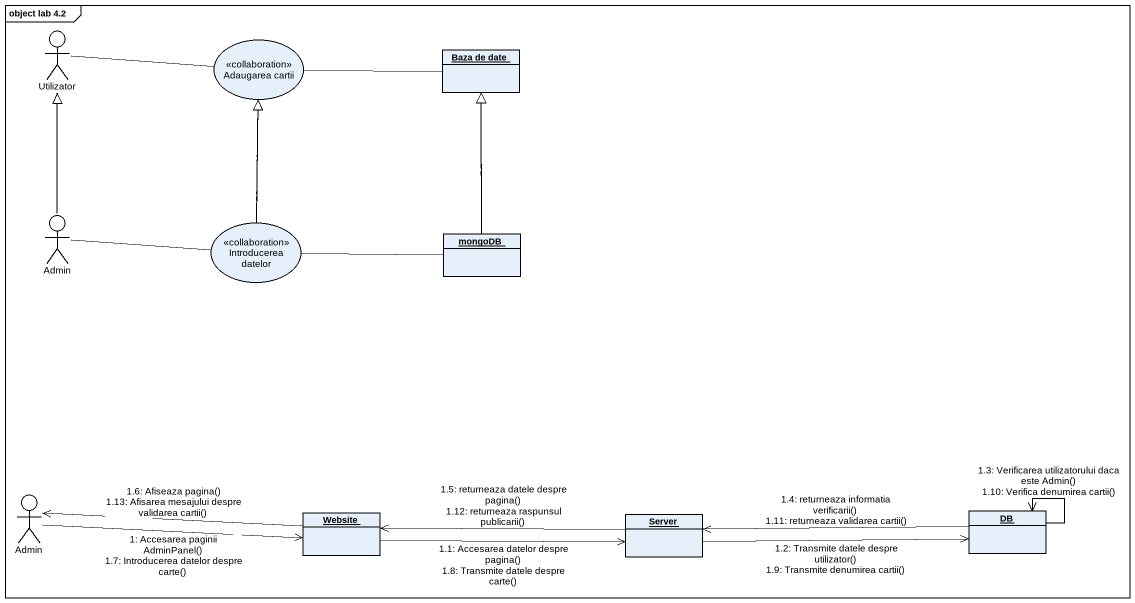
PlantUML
@startuml
mainframe object lab 4.2
allowmixing
hide circle
hide empty members
actor Utilizator
usecase "Adaugarea cartii" as Adaugarea_cartii <<collaboration>>
object "Baza de date" as Baza_de_date
actor Admin
usecase "Introducerea datelor" as Introducerea_datelor <<collaboration>>
object mongoDB
actor "Admin" as Admin_2
object Website
object Server
object DB
Utilizator -right- Adaugarea_cartii
Adaugarea_cartii -right- Baza_de_date
Admin -up- Utilizator
Admin .up.|> Utilizator
Admin -right- Introducerea_datelor
Introducerea_datelor -up- Adaugarea_cartii
Introducerea_datelor .up.|> Adaugarea_cartii
Introducerea_datelor -right- mongoDB
mongoDB -up- Baza_de_date
mongoDB .up.|> Baza_de_date
Admin_2 -right-> Website : 1: Accesarea paginii AdminPanel()\n1.7: Introducerea datelor despre carte()
Website -right-> Server : 1.1: Accesarea datelor despre pagina()\n1.8: Transmite datele despre carte()
Server -right-> DB : 1.2: Transmite datele despre utilizator()\n1.9: Transmite denumirea cartii()
DB --> DB : 1.3: Verificarea utilizatorului daca este Admin()\n1.10: Verifica denumirea cartii()
DB -left-> Server : 1.4: returneaza informatia verificarii()\n1.11: returneaza validarea cartii()
Server -left-> Website : 1.5: returneaza datele despre pagina()\n1.12: returneaza raspunsul publicarii()
Website -left-> Admin_2 : 1.6: Afiseaza pagina()\n1.13: Afisarea mesajului despre validarea cartii()
@enduml
